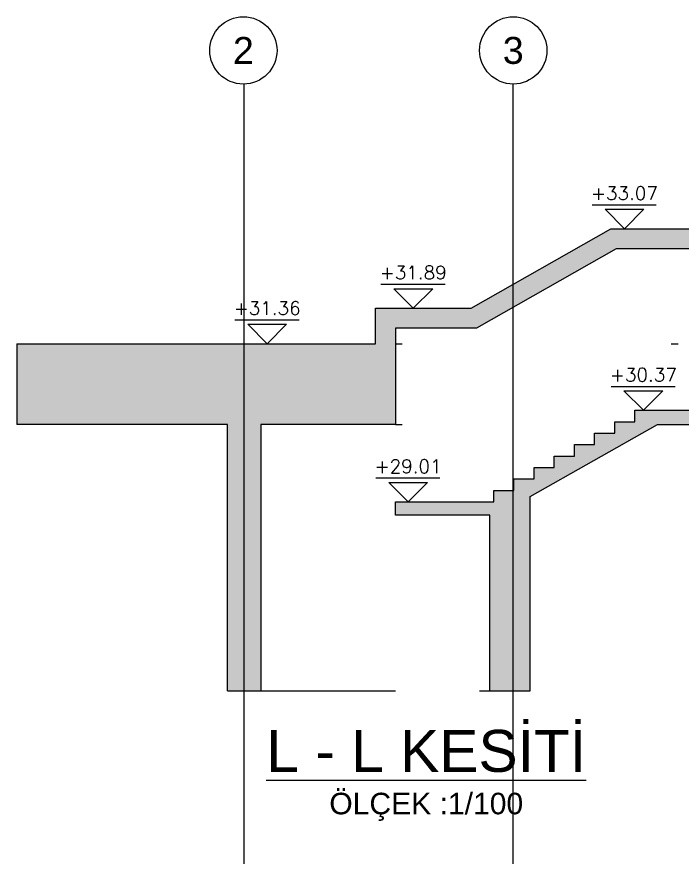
# Model space of a CAD drawing. Header units: millimetres. Extents: x 400392 to 401186, y 4543812 to 4544115.
# Drawn here: x 400608.94 to 400618.83, y 4544029.24 to 4544041.73 of the extents above; entities that cross this region are included whole.
import ezdxf
from ezdxf.enums import TextEntityAlignment as Align

# ---------------------------------------------------------------- set-up
doc = ezdxf.new("R2010")
doc.units = ezdxf.units.MM
for name, pattern in [('AKS', [3, 2.5, -0.25, 0, -0.25]), ('CONTINU', [0]), ('Dot', [4, 0, -4]), ('HIDDEN', [0.375, 0.25, -0.125])]:
    doc.linetypes.add(name, pattern=pattern)
for name, color, linetype in [('aks prota', 2, 'AKS'), ('caks prota', 4, 'Continuous'), ('kesit prota', 1, 'Continuous'), ('kesit tarama prota', 252, 'Continuous'), ('kot prota', 4, 'Continuous'), ('merdiven prota', 2, 'Continuous'), ('PRT-CST-rc_level', 6, 'Continuous'), ('PRT-CST-rc_levermark', 4, 'Continuous'), ('t35 prota', 3, 'Continuous'), ('taks prota', 7, 'Continuous'), ('tperde prota', 6, 'Continuous'), ('tplan prota', 7, 'Continuous')]:
    doc.layers.add(name, color=color, linetype=linetype)
doc.styles.add('Arial', font='Arial.ttf')
doc.styles.add('OLCU', font='romanstw.shx')
doc.styles.add('TAKS', font='Arial Unicode.ttf')

# ---------------------------------------------------------------- blocks, each defined once
blk = doc.blocks.new('KOTK5')
at = {"layer": 'PRT-CST-rc_levermark'}
blk.add_line((216.7, 160), (-213.3, 160), dxfattribs=at)
blk.add_lwpolyline([(130, 130), (-130, 130), (0, 0)], close=True, dxfattribs=at)
at = {"layer": 'PRT-CST-rc_level', "style": 'OLCU'}
blk.add_attdef('000.00', text='', height=90, dxfattribs=at).set_placement((0, 193.1), align=Align.CENTER)

msp = doc.modelspace()

# ---------------------------------------------------------------- hatches: boundary and pattern name
at = {"layer": 'kesit tarama prota'}
h = msp.add_hatch(color=256, dxfattribs=at)
h.dxf.hatch_style = 1
h.paths.add_polyline_path([(400614.56941, 4544035.6731), (400614.56941, 4544037.1031), (400615.7747, 4544037.1031), (400617.85176, 4544038.2831), (400619.02941, 4544038.2831), (400619.02941, 4544038.5831), (400617.77267, 4544038.5831), (400615.69561, 4544037.4031), (400614.26941, 4544037.4031), (400614.26941, 4544036.8731), (400608.93951, 4544036.8731), (400608.93951, 4544035.6731), (400612.06941, 4544035.6731), (400612.06941, 4544031.71224), (400612.56941, 4544031.71224), (400612.56941, 4544035.6731)])
h = msp.add_hatch(color=256, dxfattribs=at)
h.dxf.hatch_style = 1
h.paths.add_polyline_path([(400621.49299, 4544036.87925), (400619.36449, 4544035.6731), (400625.22504, 4544035.6731), (400625.22504, 4544036.8731), (400624.12941, 4544036.8731), (400624.12941, 4544038.5831), (400623.82941, 4544038.5831), (400623.82941, 4544038.4331), (400623.52941, 4544038.4331), (400623.52941, 4544038.2631), (400623.22941, 4544038.2631), (400623.22941, 4544038.0931), (400622.92941, 4544038.0931), (400622.92941, 4544037.9231), (400622.62941, 4544037.9231), (400622.62941, 4544037.7531), (400622.32941, 4544037.7531), (400622.32941, 4544037.5831), (400622.02941, 4544037.5831), (400622.02941, 4544037.4131), (400621.72941, 4544037.4131), (400621.72941, 4544037.2431), (400621.42941, 4544037.2431), (400621.42941, 4544037.0731), (400621.12941, 4544037.0731), (400621.12941, 4544036.9031), (400620.82941, 4544036.9031), (400620.82941, 4544036.7331), (400620.52941, 4544036.7331), (400620.52941, 4544036.5631), (400620.22941, 4544036.5631), (400620.22941, 4544036.3931), (400619.92941, 4544036.3931), (400619.92941, 4544036.2231), (400619.62941, 4544036.2231), (400619.62941, 4544036.0531), (400619.32941, 4544036.0531), (400619.32941, 4544035.8831), (400618.12941, 4544035.8831), (400618.12941, 4544035.7131), (400617.82941, 4544035.7131), (400617.82941, 4544035.5431), (400617.52941, 4544035.5431), (400617.52941, 4544035.3731), (400617.22941, 4544035.3731), (400617.22941, 4544035.2031), (400616.92941, 4544035.2031), (400616.92941, 4544035.0331), (400616.62941, 4544035.0331), (400616.62941, 4544034.8631), (400616.32941, 4544034.8631), (400616.32941, 4544034.6931), (400616.02941, 4544034.6931), (400616.02941, 4544034.5231), (400614.56941, 4544034.5231), (400614.56941, 4544034.3231), (400615.96941, 4544034.3231), (400615.96941, 4544031.71224), (400616.56941, 4544031.71224), (400616.56941, 4544034.59922), (400618.46449, 4544035.6731), (400619.36449, 4544035.6731), (400621.49299, 4544036.87925), (400623.82941, 4544038.20322), (400623.82941, 4544036.8731)])

# ---------------------------------------------------------------- linework, layer by layer
at = {"layer": 'aks prota', "ltscale": 10}
for p, q in [((400612.31941, 4544016.87084), (400612.31941, 4544040.73477)), ((400616.31941, 4544016.87084), (400616.31941, 4544040.73477))]:
    msp.add_line(p, q, dxfattribs=at)
at = {"layer": 'caks prota', "ltscale": 0.05}
for centre in [(400612.30769, 4544041.23466), (400616.31941, 4544041.23477)]:
    msp.add_circle(centre, 0.5, dxfattribs=at)
at = {"layer": 'kesit prota', "color": 1}
for points in [[(400608.93951, 4544036.8731), (400614.26941, 4544036.8731), (400614.26941, 4544037.4031), (400615.69561, 4544037.4031), (400617.77267, 4544038.5831), (400619.02941, 4544038.5831), (400619.02941, 4544038.57316), (400619.02941, 4544038.57316), (400619.02941, 4544038.2831), (400617.85176, 4544038.2831), (400615.7747, 4544037.1031), (400614.56941, 4544037.1031), (400614.56941, 4544035.6731), (400612.56941, 4544035.6731), (400612.56941, 4544031.71224)], [(400615.96941, 4544031.71224), (400615.96941, 4544034.3231), (400614.56941, 4544034.3231), (400614.56941, 4544034.5231), (400616.02941, 4544034.5231), (400616.02941, 4544034.6931), (400616.32941, 4544034.6931), (400616.32941, 4544034.8631), (400616.62941, 4544034.8631), (400616.62941, 4544035.0331), (400616.92941, 4544035.0331), (400616.92941, 4544035.2031), (400617.22941, 4544035.2031), (400617.22941, 4544035.3731), (400617.52941, 4544035.3731), (400617.52941, 4544035.5431), (400617.82941, 4544035.5431), (400617.82941, 4544035.7131), (400618.12941, 4544035.7131), (400618.12941, 4544035.8831), (400619.32941, 4544035.8831)], [(400612.06941, 4544031.71224), (400612.06941, 4544035.6731), (400608.93951, 4544035.6731)]]:
    msp.add_lwpolyline(points, dxfattribs=at)
at = {"layer": 'kesit prota'}
msp.add_lwpolyline([(400616.56941, 4544031.71224), (400616.56941, 4544034.59922), (400618.46449, 4544035.6731), (400625.22504, 4544035.6731)], dxfattribs=at)
at = {"layer": 'merdiven prota', "linetype": 'HIDDEN', "ltscale": 10}
for points in [[(400608.93951, 4544036.8731), (400608.93951, 4544035.6731)], [(400612.06941, 4544031.71224), (400616.56941, 4544031.71224)]]:
    msp.add_lwpolyline(points, dxfattribs=at)
at = {"layer": 'tperde prota', "color": 4, "linetype": 'Dot'}
for p, q in [((400614.56941, 4544036.8731), (400621.23941, 4544036.8731)), ((400614.56941, 4544035.6731), (400617.82941, 4544035.6731))]:
    msp.add_line(p, q, dxfattribs=at)

# ---------------------------------------------------------------- block references
at = {"layer": 'kot prota', "linetype": 'CONTINU', "ltscale": 0.1}
ref = msp.add_blockref('KOTK5', (400617.97246, 4544038.5831), dxfattribs=dict(at, xscale=-0.002222222222222222, yscale=0.002222222222222222, zscale=0.002222222222222222, rotation=359.9999999999036))
ref.add_attrib('000.00', '+33.07', dxfattribs={"layer": 'PRT-CST-rc_level', "height": 0.2, "style": 'OLCU'}).set_placement((400617.97246, 4544039.0123), align=Align.CENTER)
ref = msp.add_blockref('KOTK5', (400614.83275, 4544037.4031), dxfattribs=dict(at, xscale=-0.002222222222222222, yscale=0.002222222222222222, zscale=0.002222222222222222, rotation=359.9999999999036))
ref.add_attrib('000.00', '+31.89', dxfattribs={"layer": 'PRT-CST-rc_level', "height": 0.2, "style": 'OLCU'}).set_placement((400614.83275, 4544037.8323), align=Align.CENTER)
ref = msp.add_blockref('KOTK5', (400612.66184, 4544036.8731), dxfattribs=dict(at, xscale=-0.002222222222222222, yscale=0.002222222222222222, zscale=0.002222222222222222, rotation=359.9999999999036))
ref.add_attrib('000.00', '+31.36', dxfattribs={"layer": 'PRT-CST-rc_level', "height": 0.2, "style": 'OLCU'}).set_placement((400612.66184, 4544037.3023), align=Align.CENTER)
ref = msp.add_blockref('KOTK5', (400618.25441, 4544035.8831), dxfattribs=dict(at, xscale=-0.002222222222222222, yscale=0.002222222222222222, zscale=0.002222222222222222, rotation=359.9999999999036))
ref.add_attrib('000.00', '+30.37', dxfattribs={"layer": 'PRT-CST-rc_level', "height": 0.2, "style": 'OLCU'}).set_placement((400618.25441, 4544036.3123), align=Align.CENTER)
ref = msp.add_blockref('KOTK5', (400614.75651, 4544034.52138), dxfattribs=dict(at, xscale=-0.002222222222222222, yscale=0.002222222222222222, zscale=0.002222222222222222, rotation=359.9999999999036))
ref.add_attrib('000.00', '+29.01', dxfattribs={"layer": 'PRT-CST-rc_level', "height": 0.2, "style": 'OLCU'}).set_placement((400614.75651, 4544034.95058), align=Align.CENTER)

# ---------------------------------------------------------------- texts
at = {"layer": 't35 prota', "style": 'Arial'}
msp.add_text('ÖLÇEK :1/100', height=0.32, dxfattribs=at).set_placement((400615.02597, 4544030.02123), align=Align.MIDDLE)
at = {"layer": 'taks prota', "style": 'TAKS'}
for s, p in [('2', (400612.30769, 4544041.23466)), ('3', (400616.31941, 4544041.23477))]:
    msp.add_text(s, height=0.4, dxfattribs=at).set_placement(p, align=Align.MIDDLE_CENTER)
at = {"layer": 'tplan prota', "style": 'Arial'}
msp.add_text('%%UL - L KESİTİ', height=0.625, dxfattribs=at).set_placement((400615.02597, 4544030.89623), align=Align.MIDDLE)

doc.saveas('drawing.dxf')
